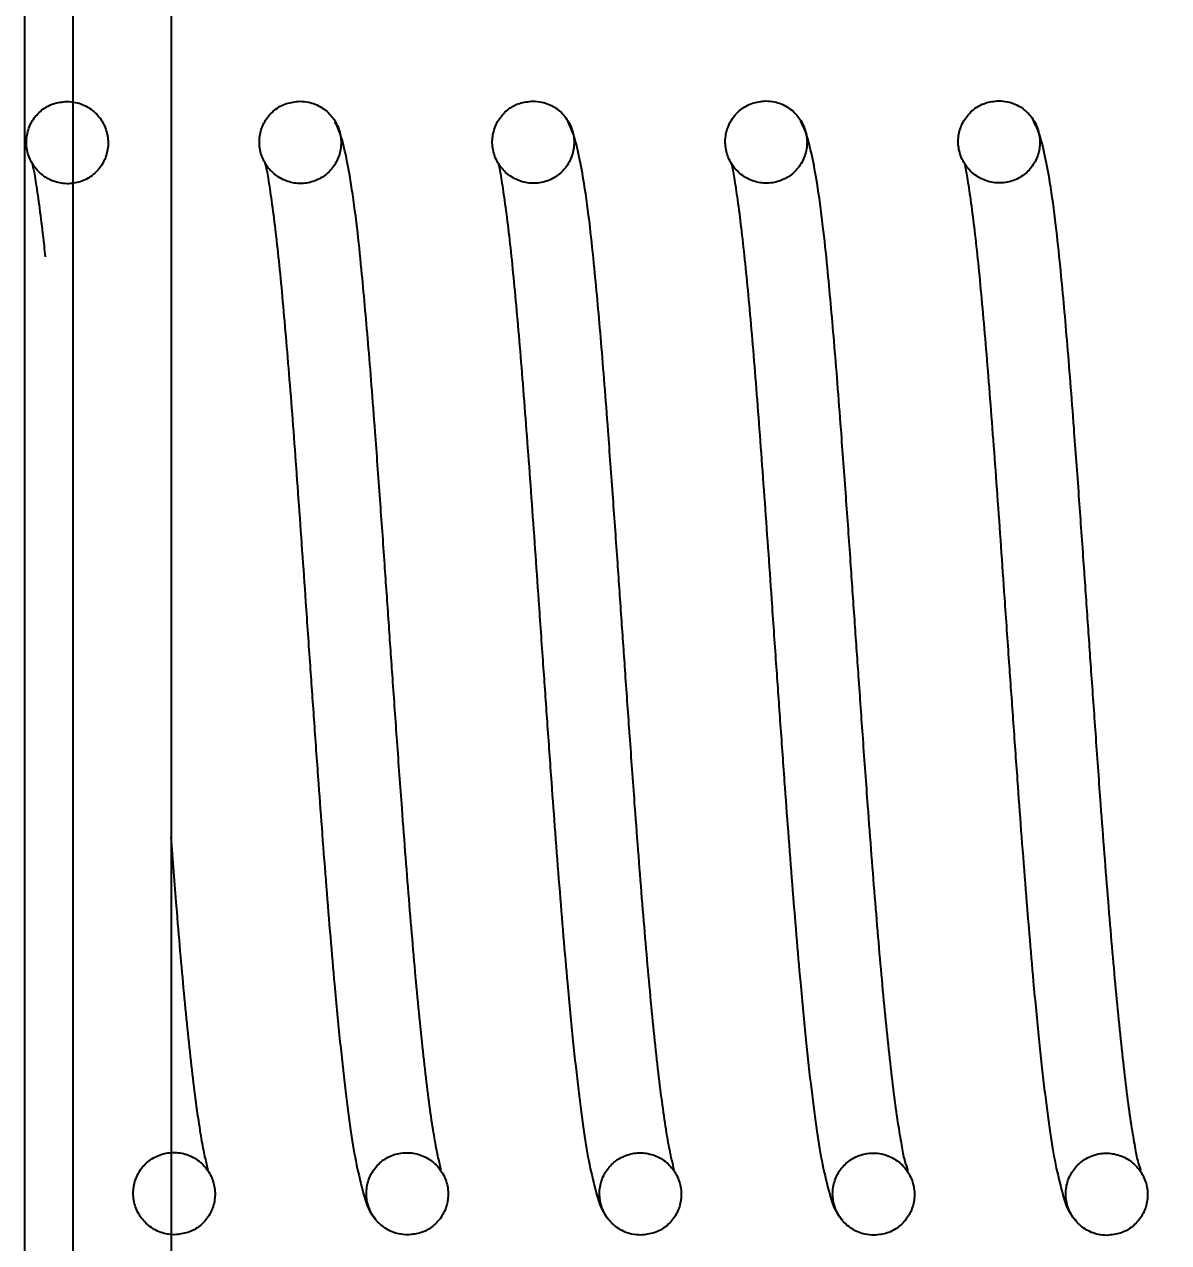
# Model space of a CAD drawing. Header units: millimetres. Extents: x 122 to 2816, y -707 to 556.
# Drawn here: x 818.811 to 819.449, y 294.136 to 294.815 of the extents above; entities that cross this region are included whole.
import ezdxf

# ---------------------------------------------------------------- set-up
doc = ezdxf.new("R2010")
doc.units = ezdxf.units.MM
doc.header["$PDSIZE"] = -1
doc.layers.add('FORMAT', color=7, linetype='Continuous')
doc.styles.add('SLDTEXTSTYLE7', font='TXT', dxfattribs={"width": 0.75})
doc.dimstyles.new('SLDDIMSTYLE5', dxfattribs={"dimtxt": 1.852083, "dimasz": 1.852083, "dimexe": 0, "dimexo": 0.625, "dimgap": 0.463021, "dimtad": 1, "dimlfac": 110, "dimzin": 12, "dimtxsty": 'SLDTEXTSTYLE7', "dimsah": 1, "dimcen": 2.5, "dimadec": 1, "dimazin": 3, "dimtfac": 1, "dimtdec": 1, "dimtmove": 0, "dimatfit": 3, "dimfrac": 2, "dimtzin": 12})
pattern_1 = [(45, (577.821, 87.9), (-6.7352, 6.7352), []), (45, (582.311, 87.9), (-6.7352, 6.7352), [])]

# ---------------------------------------------------------------- blocks, each defined once
blk = doc.blocks.new('*D1071')
at = {"layer": 'Defpoints', "color": 0}
for p in [(861.3505, 305.04293), (826.3505, 299.58838), (835.56784, 294.58989), (812.71414, 291.40656), (823.62323, 291.40656)]:
    blk.add_point(p, dxfattribs=at)
at = {"layer": 'FORMAT', "color": 0, "lineweight": -2}
blk.add_line((823.68573, 291.40656), (835.64989, 291.40656), dxfattribs=at)
blk.add_arc((773.8505, 291.40656), 61.79938, 1.7171779, 7.1407809, dxfattribs=at)
at = {"layer": 'FORMAT', "color": 0}
for points in [[(834.86487, 299.04575), (835.47623, 299.13166), (834.91281, 300.92277)], [(835.93078, 293.26307), (835.31349, 293.25381), (835.64989, 291.40656)]]:
    blk.add_solid(points, dxfattribs=at)
at = {"layer": 'FORMAT', "color": 0, "insert": (837.52625, 299.11997), "char_height": 1.852083, "attachment_point": 1, "rotation": 275.25226, "style": 'SLDTEXTSTYLE7'}
blk.add_mtext('\\A1;8.9°', dxfattribs=at)

msp = doc.modelspace()

# ---------------------------------------------------------------- hatches: boundary and pattern name
at = {"linetype": 'Continuous', "lineweight": 18}
h = msp.add_hatch(dxfattribs=at)
h.set_pattern_fill('ANSI32', style=0)
h.set_pattern_definition(pattern_1)
h.paths.add_polyline_path([(818.838232, 295.170201), (818.838232, 293.806565), (818.892777, 293.806565), (818.892777, 295.170201)], flags=0)
h = msp.add_hatch(dxfattribs=at)
h.set_pattern_fill('ANSI32', style=0)
h.set_pattern_definition(pattern_1)
edge = h.paths.add_edge_path(flags=0)
edge.add_spline(control_points=[(818.834675, 294.772122), (818.83215, 294.77212), (818.829591, 294.771684), (818.827209, 294.770848), (818.824827, 294.770011), (818.822556, 294.768751), (818.820586, 294.767171), (818.818619, 294.765595), (818.816898, 294.763658), (818.815561, 294.76152), (818.814221, 294.759377), (818.813231, 294.756974), (818.812669, 294.754509), (818.812103, 294.752025), (818.811955, 294.74941), (818.812234, 294.746878), (818.812515, 294.744319), (818.81324, 294.741775), (818.814346, 294.739451), (818.815461, 294.737108), (818.816995, 294.734925), (818.818821, 294.733083), (818.820652, 294.731236), (818.822827, 294.729681), (818.825168, 294.728549), (818.827495, 294.727424), (818.83005, 294.726688), (818.83262, 294.726407), (818.83516, 294.726129), (818.837784, 294.72629), (818.84027, 294.726878), (818.842729, 294.72746), (818.84512, 294.728477), (818.847245, 294.729843), (818.849359, 294.731203), (818.851267, 294.732946), (818.852814, 294.734926), (818.854366, 294.736914), (818.855598, 294.739194), (818.856413, 294.741581), (818.857236, 294.74399), (818.857657, 294.746573), (818.857645, 294.749119), (818.857634, 294.751692), (818.85718, 294.754299), (818.856323, 294.756726), (818.85546, 294.759171), (818.854164, 294.761501), (818.852541, 294.763523), (818.850916, 294.765547), (818.848918, 294.767319), (818.846712, 294.768687), (818.844517, 294.770049), (818.842055, 294.771049), (818.839532, 294.7716), (818.837941, 294.771947), (818.836303, 294.772123), (818.834675, 294.772122)], knot_values=[0, 0, 0, 0, 0.0008332, 0.0008332, 0.0008332, 0.0016665, 0.0016665, 0.0016665, 0.0024982, 0.0024982, 0.0024982, 0.0033324, 0.0033324, 0.0033324, 0.0041731, 0.0041731, 0.0041731, 0.0050225, 0.0050225, 0.0050225, 0.0058789, 0.0058789, 0.0058789, 0.0067371, 0.0067371, 0.0067371, 0.0075905, 0.0075905, 0.0075905, 0.0084339, 0.0084339, 0.0084339, 0.0092677, 0.0092677, 0.0092677, 0.010097, 0.010097, 0.010097, 0.010929, 0.010929, 0.010929, 0.0117691, 0.0117691, 0.0117691, 0.0126185, 0.0126185, 0.0126185, 0.0134743, 0.0134743, 0.0134743, 0.0143312, 0.0143312, 0.0143312, 0.015184, 0.015184, 0.015184, 0.0157167, 0.0157167, 0.0157167, 0.0157167], weights=[1, 1, 1, 1, 1, 1, 1, 1, 1, 1, 1, 1, 1, 1, 1, 1, 1, 1, 1, 1, 1, 1, 1, 1, 1, 1, 1, 1, 1, 1, 1, 1, 1, 1, 1, 1, 1, 1, 1, 1, 1, 1, 1, 1, 1, 1, 1, 1, 1, 1, 1, 1, 1, 1, 1, 1, 1, 1], degree=3, periodic=0)
h = msp.add_hatch(dxfattribs=at)
h.set_pattern_fill('ANSI32', style=0)
h.set_pattern_definition(pattern_1)
edge = h.paths.add_edge_path(flags=0)
edge.add_spline(control_points=[(818.964499, 294.772212), (818.961973, 294.77221), (818.959413, 294.771774), (818.95703, 294.770937), (818.954647, 294.7701), (818.952376, 294.768839), (818.950405, 294.76726), (818.948438, 294.765683), (818.946716, 294.763745), (818.945379, 294.761607), (818.944039, 294.759463), (818.943049, 294.75706), (818.942488, 294.754595), (818.941922, 294.752112), (818.941774, 294.749497), (818.942054, 294.746965), (818.942336, 294.744409), (818.943061, 294.741866), (818.944168, 294.739544), (818.945283, 294.737203), (818.946816, 294.735022), (818.948642, 294.733182), (818.950472, 294.731337), (818.952646, 294.729783), (818.954985, 294.728653), (818.957312, 294.727528), (818.959867, 294.726792), (818.962435, 294.726512), (818.964976, 294.726234), (818.9676, 294.726395), (818.970087, 294.726983), (818.972546, 294.727565), (818.974939, 294.728582), (818.977065, 294.729949), (818.97918, 294.731309), (818.981088, 294.733053), (818.982636, 294.735034), (818.984188, 294.737022), (818.98542, 294.739303), (818.986235, 294.74169), (818.987057, 294.744099), (818.987477, 294.746681), (818.987465, 294.749226), (818.987453, 294.751798), (818.986998, 294.754403), (818.986141, 294.756829), (818.985278, 294.759272), (818.983982, 294.761599), (818.982359, 294.763619), (818.980735, 294.765642), (818.978738, 294.767412), (818.976533, 294.768779), (818.974339, 294.77014), (818.971877, 294.771139), (818.969354, 294.77169), (818.967764, 294.772037), (818.966127, 294.772213), (818.964499, 294.772212)], knot_values=[0, 0, 0, 0, 0.0008334, 0.0008334, 0.0008334, 0.001667, 0.001667, 0.001667, 0.002499, 0.002499, 0.002499, 0.0033332, 0.0033332, 0.0033332, 0.0041737, 0.0041737, 0.0041737, 0.0050226, 0.0050226, 0.0050226, 0.0058784, 0.0058784, 0.0058784, 0.0067361, 0.0067361, 0.0067361, 0.0075891, 0.0075891, 0.0075891, 0.0084327, 0.0084327, 0.0084327, 0.0092668, 0.0092668, 0.0092668, 0.0100965, 0.0100965, 0.0100965, 0.0109286, 0.0109286, 0.0109286, 0.0117684, 0.0117684, 0.0117684, 0.0126173, 0.0126173, 0.0126173, 0.0134725, 0.0134725, 0.0134725, 0.0143289, 0.0143289, 0.0143289, 0.0151814, 0.0151814, 0.0151814, 0.0157141, 0.0157141, 0.0157141, 0.0157141], weights=[1, 1, 1, 1, 1, 1, 1, 1, 1, 1, 1, 1, 1, 1, 1, 1, 1, 1, 1, 1, 1, 1, 1, 1, 1, 1, 1, 1, 1, 1, 1, 1, 1, 1, 1, 1, 1, 1, 1, 1, 1, 1, 1, 1, 1, 1, 1, 1, 1, 1, 1, 1, 1, 1, 1, 1, 1, 1], degree=3, periodic=0)
h = msp.add_hatch(dxfattribs=at)
h.set_pattern_fill('ANSI32', style=0)
h.set_pattern_definition(pattern_1)
edge = h.paths.add_edge_path(flags=0)
edge.add_spline(control_points=[(819.094322, 294.7723), (819.091796, 294.772298), (819.089235, 294.771862), (819.086851, 294.771025), (819.084467, 294.770188), (819.082195, 294.768927), (819.080224, 294.767346), (819.078256, 294.765769), (819.076534, 294.763831), (819.075197, 294.761692), (819.073857, 294.759548), (819.072867, 294.757145), (819.072306, 294.754679), (819.071741, 294.752196), (819.071594, 294.749583), (819.071874, 294.747051), (819.072157, 294.744496), (819.072883, 294.741955), (819.073989, 294.739635), (819.075104, 294.737296), (819.076637, 294.735117), (819.078462, 294.733278), (819.080292, 294.731436), (819.082465, 294.729883), (819.084803, 294.728754), (819.087129, 294.72763), (819.089683, 294.726895), (819.092251, 294.726615), (819.094792, 294.726337), (819.097417, 294.726498), (819.099904, 294.727086), (819.102364, 294.727668), (819.104758, 294.728685), (819.106884, 294.730053), (819.109, 294.731413), (819.11091, 294.733157), (819.112458, 294.73514), (819.114011, 294.737128), (819.115242, 294.739409), (819.116057, 294.741797), (819.116878, 294.744205), (819.117298, 294.746787), (819.117285, 294.749331), (819.117272, 294.751902), (819.116817, 294.754506), (819.115959, 294.756929), (819.115096, 294.75937), (819.1138, 294.761696), (819.112178, 294.763714), (819.110554, 294.765735), (819.108558, 294.767504), (819.106354, 294.768869), (819.10416, 294.770229), (819.101699, 294.771228), (819.099177, 294.771778), (819.097587, 294.772125), (819.09595, 294.772301), (819.094322, 294.7723)], knot_values=[0, 0, 0, 0, 0.0008337, 0.0008337, 0.0008337, 0.0016675, 0.0016675, 0.0016675, 0.0024997, 0.0024997, 0.0024997, 0.003334, 0.003334, 0.003334, 0.0041743, 0.0041743, 0.0041743, 0.0050227, 0.0050227, 0.0050227, 0.0058779, 0.0058779, 0.0058779, 0.006735, 0.006735, 0.006735, 0.0075878, 0.0075878, 0.0075878, 0.0084315, 0.0084315, 0.0084315, 0.0092659, 0.0092659, 0.0092659, 0.0100959, 0.0100959, 0.0100959, 0.0109281, 0.0109281, 0.0109281, 0.0117678, 0.0117678, 0.0117678, 0.0126162, 0.0126162, 0.0126162, 0.0134708, 0.0134708, 0.0134708, 0.0143267, 0.0143267, 0.0143267, 0.0151789, 0.0151789, 0.0151789, 0.0157114, 0.0157114, 0.0157114, 0.0157114], weights=[1, 1, 1, 1, 1, 1, 1, 1, 1, 1, 1, 1, 1, 1, 1, 1, 1, 1, 1, 1, 1, 1, 1, 1, 1, 1, 1, 1, 1, 1, 1, 1, 1, 1, 1, 1, 1, 1, 1, 1, 1, 1, 1, 1, 1, 1, 1, 1, 1, 1, 1, 1, 1, 1, 1, 1, 1, 1], degree=3, periodic=0)
h = msp.add_hatch(dxfattribs=at)
h.set_pattern_fill('ANSI32', style=0)
h.set_pattern_definition(pattern_1)
edge = h.paths.add_edge_path(flags=0)
edge.add_spline(control_points=[(819.224146, 294.772386), (819.221619, 294.772385), (819.219057, 294.771948), (819.216673, 294.771111), (819.214288, 294.770273), (819.212015, 294.769012), (819.210043, 294.767431), (819.208075, 294.765853), (819.206352, 294.763914), (819.205015, 294.761775), (819.203675, 294.759631), (819.202686, 294.757227), (819.202125, 294.754762), (819.20156, 294.752279), (819.201414, 294.749666), (819.201695, 294.747136), (819.201978, 294.744582), (819.202704, 294.742042), (819.203811, 294.739723), (819.204926, 294.737387), (819.206459, 294.73521), (819.208283, 294.733373), (819.210112, 294.731532), (819.212284, 294.729981), (819.214621, 294.728853), (819.216947, 294.72773), (819.2195, 294.726996), (819.222067, 294.726715), (819.224608, 294.726438), (819.227233, 294.726598), (819.229721, 294.727187), (819.232182, 294.727769), (819.234577, 294.728787), (819.236704, 294.730154), (819.238821, 294.731515), (819.240731, 294.73326), (819.24228, 294.735243), (819.243832, 294.737232), (819.245064, 294.739514), (819.245878, 294.741901), (819.246699, 294.744309), (819.247118, 294.74689), (819.247104, 294.749435), (819.247091, 294.752004), (819.246635, 294.754606), (819.245778, 294.757028), (819.244914, 294.759467), (819.243618, 294.761791), (819.241997, 294.763807), (819.240373, 294.765826), (819.238377, 294.767593), (819.236175, 294.768958), (819.233981, 294.770317), (819.231521, 294.771315), (819.228999, 294.771865), (819.227409, 294.772211), (819.225773, 294.772387), (819.224146, 294.772386)], knot_values=[0, 0, 0, 0, 0.000834, 0.000834, 0.000834, 0.001668, 0.001668, 0.001668, 0.0025005, 0.0025005, 0.0025005, 0.0033348, 0.0033348, 0.0033348, 0.0041749, 0.0041749, 0.0041749, 0.0050228, 0.0050228, 0.0050228, 0.0058774, 0.0058774, 0.0058774, 0.006734, 0.006734, 0.006734, 0.0075865, 0.0075865, 0.0075865, 0.0084303, 0.0084303, 0.0084303, 0.0092651, 0.0092651, 0.0092651, 0.0100954, 0.0100954, 0.0100954, 0.0109277, 0.0109277, 0.0109277, 0.0117672, 0.0117672, 0.0117672, 0.0126151, 0.0126151, 0.0126151, 0.0134691, 0.0134691, 0.0134691, 0.0143245, 0.0143245, 0.0143245, 0.0151764, 0.0151764, 0.0151764, 0.0157088, 0.0157088, 0.0157088, 0.0157088], weights=[1, 1, 1, 1, 1, 1, 1, 1, 1, 1, 1, 1, 1, 1, 1, 1, 1, 1, 1, 1, 1, 1, 1, 1, 1, 1, 1, 1, 1, 1, 1, 1, 1, 1, 1, 1, 1, 1, 1, 1, 1, 1, 1, 1, 1, 1, 1, 1, 1, 1, 1, 1, 1, 1, 1, 1, 1, 1], degree=3, periodic=0)
h = msp.add_hatch(dxfattribs=at)
h.set_pattern_fill('ANSI32', style=0)
h.set_pattern_definition(pattern_1)
edge = h.paths.add_edge_path(flags=0)
edge.add_spline(control_points=[(819.35397, 294.772471), (819.351442, 294.772469), (819.348879, 294.772033), (819.346494, 294.771195), (819.344109, 294.770357), (819.341835, 294.769096), (819.339862, 294.767514), (819.337893, 294.765936), (819.33617, 294.763997), (819.334833, 294.761857), (819.333493, 294.759712), (819.332504, 294.757308), (819.331944, 294.754842), (819.331379, 294.75236), (819.331234, 294.749748), (819.331515, 294.747218), (819.331799, 294.744666), (819.332526, 294.742128), (819.333632, 294.73981), (819.334748, 294.737476), (819.33628, 294.735301), (819.338104, 294.733466), (819.339932, 294.731626), (819.342103, 294.730077), (819.344439, 294.72895), (819.346764, 294.727828), (819.349317, 294.727094), (819.351883, 294.726814), (819.354424, 294.726537), (819.35705, 294.726697), (819.359537, 294.727286), (819.362, 294.727868), (819.364395, 294.728886), (819.366524, 294.730254), (819.368641, 294.731615), (819.370552, 294.733361), (819.372102, 294.735345), (819.373654, 294.737334), (819.374886, 294.739616), (819.3757, 294.742004), (819.37652, 294.744412), (819.376938, 294.746992), (819.376924, 294.749536), (819.37691, 294.752104), (819.376454, 294.754704), (819.375596, 294.757125), (819.374732, 294.759562), (819.373436, 294.761884), (819.371815, 294.763898), (819.370192, 294.765916), (819.368197, 294.767681), (819.365995, 294.769045), (819.363802, 294.770403), (819.361342, 294.7714), (819.358822, 294.771949), (819.357232, 294.772296), (819.355596, 294.772472), (819.35397, 294.772471)], knot_values=[0, 0, 0, 0, 0.0008342, 0.0008342, 0.0008342, 0.0016686, 0.0016686, 0.0016686, 0.0025012, 0.0025012, 0.0025012, 0.0033356, 0.0033356, 0.0033356, 0.0041755, 0.0041755, 0.0041755, 0.005023, 0.005023, 0.005023, 0.0058769, 0.0058769, 0.0058769, 0.006733, 0.006733, 0.006733, 0.0075853, 0.0075853, 0.0075853, 0.0084291, 0.0084291, 0.0084291, 0.0092642, 0.0092642, 0.0092642, 0.0100948, 0.0100948, 0.0100948, 0.0109273, 0.0109273, 0.0109273, 0.0117666, 0.0117666, 0.0117666, 0.012614, 0.012614, 0.012614, 0.0134675, 0.0134675, 0.0134675, 0.0143224, 0.0143224, 0.0143224, 0.015174, 0.015174, 0.015174, 0.0157063, 0.0157063, 0.0157063, 0.0157063], weights=[1, 1, 1, 1, 1, 1, 1, 1, 1, 1, 1, 1, 1, 1, 1, 1, 1, 1, 1, 1, 1, 1, 1, 1, 1, 1, 1, 1, 1, 1, 1, 1, 1, 1, 1, 1, 1, 1, 1, 1, 1, 1, 1, 1, 1, 1, 1, 1, 1, 1, 1, 1, 1, 1, 1, 1, 1, 1], degree=3, periodic=0)
h = msp.add_hatch(dxfattribs=at)
h.set_pattern_fill('ANSI32', style=0)
h.set_pattern_definition(pattern_1)
edge = h.paths.add_edge_path(flags=0)
edge.add_spline(control_points=[(818.894616, 294.140417), (818.897142, 294.140416), (818.899704, 294.140848), (818.902088, 294.141681), (818.904473, 294.142515), (818.906747, 294.143773), (818.90872, 294.145351), (818.910688, 294.146924), (818.912411, 294.148859), (818.913748, 294.150994), (818.915088, 294.153133), (818.916077, 294.155531), (818.91664, 294.157992), (818.917207, 294.16047), (818.917356, 294.163079), (818.91708, 294.165607), (818.9168, 294.168162), (818.916079, 294.170702), (818.914978, 294.173024), (818.913866, 294.175368), (818.912336, 294.177553), (818.910513, 294.179399), (818.908683, 294.181252), (818.906508, 294.182815), (818.904166, 294.183954), (818.901834, 294.185087), (818.899273, 294.185832), (818.896697, 294.18612), (818.89415, 294.186405), (818.891517, 294.18625), (818.889022, 294.185664), (818.886558, 294.185086), (818.884161, 294.184072), (818.882031, 294.182705), (818.879916, 294.181349), (818.878006, 294.179608), (818.876458, 294.177629), (818.874908, 294.175646), (818.873677, 294.173371), (818.872862, 294.170989), (818.87204, 294.168586), (818.871619, 294.16601), (818.871629, 294.16347), (818.871638, 294.1609), (818.872089, 294.158297), (818.872941, 294.155873), (818.873801, 294.153427), (818.875094, 294.151096), (818.876713, 294.149071), (818.878336, 294.147041), (818.880333, 294.145263), (818.882539, 294.143888), (818.884737, 294.142518), (818.887203, 294.14151), (818.889732, 294.140952), (818.891331, 294.140599), (818.892978, 294.140419), (818.894616, 294.140417)], knot_values=[0, 0, 0, 0, 0.0008336, 0.0008336, 0.0008336, 0.0016675, 0.0016675, 0.0016675, 0.0024988, 0.0024988, 0.0024988, 0.0033316, 0.0033316, 0.0033316, 0.0041705, 0.0041705, 0.0041705, 0.0050185, 0.0050185, 0.0050185, 0.0058748, 0.0058748, 0.0058748, 0.0067345, 0.0067345, 0.0067345, 0.0075904, 0.0075904, 0.0075904, 0.0084365, 0.0084365, 0.0084365, 0.0092717, 0.0092717, 0.0092717, 0.0101008, 0.0101008, 0.0101008, 0.0109312, 0.0109312, 0.0109312, 0.0117693, 0.0117693, 0.0117693, 0.0126173, 0.0126173, 0.0126173, 0.013473, 0.013473, 0.013473, 0.0143312, 0.0143312, 0.0143312, 0.0151861, 0.0151861, 0.0151861, 0.015722, 0.015722, 0.015722, 0.015722], weights=[1, 1, 1, 1, 1, 1, 1, 1, 1, 1, 1, 1, 1, 1, 1, 1, 1, 1, 1, 1, 1, 1, 1, 1, 1, 1, 1, 1, 1, 1, 1, 1, 1, 1, 1, 1, 1, 1, 1, 1, 1, 1, 1, 1, 1, 1, 1, 1, 1, 1, 1, 1, 1, 1, 1, 1, 1, 1], degree=3, periodic=0)
h = msp.add_hatch(dxfattribs=at)
h.set_pattern_fill('ANSI32', style=0)
h.set_pattern_definition(pattern_1)
edge = h.paths.add_edge_path(flags=0)
edge.add_spline(control_points=[(819.024537, 294.140328), (819.027064, 294.140327), (819.029626, 294.140759), (819.032012, 294.141593), (819.034398, 294.142427), (819.036672, 294.143685), (819.038646, 294.145264), (819.040614, 294.146838), (819.042337, 294.148773), (819.043675, 294.150909), (819.045015, 294.153048), (819.046004, 294.155447), (819.046566, 294.157908), (819.047132, 294.160386), (819.047281, 294.162994), (819.047004, 294.165521), (819.046724, 294.168074), (819.046002, 294.170614), (819.044901, 294.172934), (819.043788, 294.175275), (819.042259, 294.177458), (819.040436, 294.179302), (819.038607, 294.181153), (819.036433, 294.182714), (819.034092, 294.183852), (819.031761, 294.184985), (819.029201, 294.185729), (819.026625, 294.186016), (819.024078, 294.186301), (819.021445, 294.186146), (819.01895, 294.18556), (819.016485, 294.184982), (819.014086, 294.183967), (819.011955, 294.1826), (819.00984, 294.181243), (819.00793, 294.179502), (819.006381, 294.177521), (819.00483, 294.175538), (819.003599, 294.173262), (819.002785, 294.17088), (819.001964, 294.168477), (819.001543, 294.165901), (819.001554, 294.163362), (819.001564, 294.160794), (819.002015, 294.158193), (819.002868, 294.15577), (819.003728, 294.153326), (819.005021, 294.150997), (819.006639, 294.148974), (819.008262, 294.146946), (819.010259, 294.14517), (819.012464, 294.143796), (819.014661, 294.142427), (819.017126, 294.14142), (819.019654, 294.140862), (819.021253, 294.14051), (819.0229, 294.140329), (819.024537, 294.140328)], knot_values=[0, 0, 0, 0, 0.0008339, 0.0008339, 0.0008339, 0.001668, 0.001668, 0.001668, 0.0024996, 0.0024996, 0.0024996, 0.0033325, 0.0033325, 0.0033325, 0.0041713, 0.0041713, 0.0041713, 0.0050188, 0.0050188, 0.0050188, 0.0058744, 0.0058744, 0.0058744, 0.0067335, 0.0067335, 0.0067335, 0.0075891, 0.0075891, 0.0075891, 0.0084353, 0.0084353, 0.0084353, 0.0092708, 0.0092708, 0.0092708, 0.0101003, 0.0101003, 0.0101003, 0.0109309, 0.0109309, 0.0109309, 0.0117688, 0.0117688, 0.0117688, 0.0126163, 0.0126163, 0.0126163, 0.0134714, 0.0134714, 0.0134714, 0.014329, 0.014329, 0.014329, 0.0151836, 0.0151836, 0.0151836, 0.0157194, 0.0157194, 0.0157194, 0.0157194], weights=[1, 1, 1, 1, 1, 1, 1, 1, 1, 1, 1, 1, 1, 1, 1, 1, 1, 1, 1, 1, 1, 1, 1, 1, 1, 1, 1, 1, 1, 1, 1, 1, 1, 1, 1, 1, 1, 1, 1, 1, 1, 1, 1, 1, 1, 1, 1, 1, 1, 1, 1, 1, 1, 1, 1, 1, 1, 1], degree=3, periodic=0)
h = msp.add_hatch(dxfattribs=at)
h.set_pattern_fill('ANSI32', style=0)
h.set_pattern_definition(pattern_1)
edge = h.paths.add_edge_path(flags=0)
edge.add_spline(control_points=[(819.154458, 294.140241), (819.156986, 294.140239), (819.159549, 294.140672), (819.161935, 294.141506), (819.164322, 294.14234), (819.166597, 294.143599), (819.168572, 294.145178), (819.17054, 294.146753), (819.172264, 294.148689), (819.173602, 294.150826), (819.174941, 294.152965), (819.175931, 294.155364), (819.176492, 294.157825), (819.177058, 294.160303), (819.177206, 294.162911), (819.176928, 294.165437), (819.176647, 294.167989), (819.175925, 294.170527), (819.174823, 294.172845), (819.173711, 294.175185), (819.172181, 294.177365), (819.17036, 294.179207), (819.168531, 294.181056), (819.166358, 294.182616), (819.164018, 294.183752), (819.161688, 294.184884), (819.159128, 294.185627), (819.156554, 294.185914), (819.154006, 294.186199), (819.151373, 294.186043), (819.148877, 294.185458), (819.146412, 294.184879), (819.144012, 294.183864), (819.14188, 294.182497), (819.139764, 294.181139), (819.137853, 294.179397), (819.136304, 294.177416), (819.134753, 294.175432), (819.133522, 294.173156), (819.132708, 294.170773), (819.131887, 294.16837), (819.131467, 294.165795), (819.131478, 294.163256), (819.13149, 294.160689), (819.131942, 294.15809), (819.132795, 294.155669), (819.133655, 294.153227), (819.134948, 294.1509), (819.136566, 294.148879), (819.138189, 294.146853), (819.140184, 294.145078), (819.142388, 294.143706), (819.144585, 294.142338), (819.14705, 294.141331), (819.149577, 294.140775), (819.151175, 294.140422), (819.152821, 294.140242), (819.154458, 294.140241)], knot_values=[0, 0, 0, 0, 0.0008342, 0.0008342, 0.0008342, 0.0016686, 0.0016686, 0.0016686, 0.0025004, 0.0025004, 0.0025004, 0.0033334, 0.0033334, 0.0033334, 0.004172, 0.004172, 0.004172, 0.005019, 0.005019, 0.005019, 0.005874, 0.005874, 0.005874, 0.0067326, 0.0067326, 0.0067326, 0.0075879, 0.0075879, 0.0075879, 0.0084341, 0.0084341, 0.0084341, 0.00927, 0.00927, 0.00927, 0.0100998, 0.0100998, 0.0100998, 0.0109305, 0.0109305, 0.0109305, 0.0117683, 0.0117683, 0.0117683, 0.0126153, 0.0126153, 0.0126153, 0.0134698, 0.0134698, 0.0134698, 0.0143268, 0.0143268, 0.0143268, 0.0151811, 0.0151811, 0.0151811, 0.0157167, 0.0157167, 0.0157167, 0.0157167], weights=[1, 1, 1, 1, 1, 1, 1, 1, 1, 1, 1, 1, 1, 1, 1, 1, 1, 1, 1, 1, 1, 1, 1, 1, 1, 1, 1, 1, 1, 1, 1, 1, 1, 1, 1, 1, 1, 1, 1, 1, 1, 1, 1, 1, 1, 1, 1, 1, 1, 1, 1, 1, 1, 1, 1, 1, 1, 1], degree=3, periodic=0)
h = msp.add_hatch(dxfattribs=at)
h.set_pattern_fill('ANSI32', style=0)
h.set_pattern_definition(pattern_1)
edge = h.paths.add_edge_path(flags=0)
edge.add_spline(control_points=[(819.284379, 294.140156), (819.286908, 294.140154), (819.289472, 294.140587), (819.291859, 294.141421), (819.294246, 294.142256), (819.296522, 294.143515), (819.298497, 294.145095), (819.300467, 294.14667), (819.302191, 294.148606), (819.303529, 294.150744), (819.304868, 294.152884), (819.305857, 294.155283), (819.306418, 294.157745), (819.306983, 294.160222), (819.30713, 294.16283), (819.306852, 294.165355), (819.306571, 294.167906), (819.305848, 294.170442), (819.304746, 294.172758), (819.303634, 294.175096), (819.302104, 294.177274), (819.300283, 294.179114), (819.298455, 294.180962), (819.296282, 294.182519), (819.293944, 294.183654), (819.291615, 294.184785), (819.289056, 294.185528), (819.286482, 294.185815), (819.283934, 294.186098), (819.281301, 294.185943), (819.278805, 294.185358), (819.276339, 294.184779), (819.273938, 294.183763), (819.271805, 294.182396), (819.269688, 294.181037), (819.267776, 294.179295), (819.266226, 294.177313), (819.264675, 294.175329), (819.263444, 294.173051), (819.262631, 294.170668), (819.261811, 294.168266), (819.261391, 294.165691), (819.261403, 294.163152), (819.261415, 294.160587), (819.261868, 294.157989), (819.262721, 294.155569), (819.263582, 294.15313), (819.264875, 294.150805), (819.266492, 294.148786), (819.268115, 294.146761), (819.27011, 294.144988), (819.272313, 294.143617), (819.274509, 294.14225), (819.276973, 294.141245), (819.279499, 294.140689), (819.281097, 294.140337), (819.282743, 294.140157), (819.284379, 294.140156)], knot_values=[0, 0, 0, 0, 0.0008345, 0.0008345, 0.0008345, 0.0016691, 0.0016691, 0.0016691, 0.0025012, 0.0025012, 0.0025012, 0.0033343, 0.0033343, 0.0033343, 0.0041727, 0.0041727, 0.0041727, 0.0050193, 0.0050193, 0.0050193, 0.0058737, 0.0058737, 0.0058737, 0.0067317, 0.0067317, 0.0067317, 0.0075866, 0.0075866, 0.0075866, 0.0084329, 0.0084329, 0.0084329, 0.0092691, 0.0092691, 0.0092691, 0.0100993, 0.0100993, 0.0100993, 0.0109302, 0.0109302, 0.0109302, 0.0117678, 0.0117678, 0.0117678, 0.0126143, 0.0126143, 0.0126143, 0.0134682, 0.0134682, 0.0134682, 0.0143248, 0.0143248, 0.0143248, 0.0151787, 0.0151787, 0.0151787, 0.0157142, 0.0157142, 0.0157142, 0.0157142], weights=[1, 1, 1, 1, 1, 1, 1, 1, 1, 1, 1, 1, 1, 1, 1, 1, 1, 1, 1, 1, 1, 1, 1, 1, 1, 1, 1, 1, 1, 1, 1, 1, 1, 1, 1, 1, 1, 1, 1, 1, 1, 1, 1, 1, 1, 1, 1, 1, 1, 1, 1, 1, 1, 1, 1, 1, 1, 1], degree=3, periodic=0)
h = msp.add_hatch(dxfattribs=at)
h.set_pattern_fill('ANSI32', style=0)
h.set_pattern_definition(pattern_1)
edge = h.paths.add_edge_path(flags=0)
edge.add_spline(control_points=[(819.4143, 294.140072), (819.416829, 294.14007), (819.419394, 294.140503), (819.421782, 294.141338), (819.42417, 294.142173), (819.426447, 294.143432), (819.428423, 294.145013), (819.430393, 294.146588), (819.432117, 294.148526), (819.433455, 294.150664), (819.434795, 294.152804), (819.435784, 294.155204), (819.436344, 294.157666), (819.436909, 294.160143), (819.437055, 294.16275), (819.436776, 294.165275), (819.436494, 294.167824), (819.435771, 294.170359), (819.434668, 294.172674), (819.433556, 294.175009), (819.432027, 294.177185), (819.430207, 294.179023), (819.428379, 294.180869), (819.426207, 294.182425), (819.423871, 294.183559), (819.421541, 294.184689), (819.418983, 294.18543), (819.41641, 294.185717), (819.413862, 294.186001), (819.411229, 294.185845), (819.408733, 294.185259), (819.406265, 294.18468), (819.403864, 294.183665), (819.40173, 294.182296), (819.399612, 294.180938), (819.397699, 294.179194), (819.396149, 294.177211), (819.394598, 294.175227), (819.393367, 294.172949), (819.392554, 294.170565), (819.391734, 294.168163), (819.391316, 294.165588), (819.391328, 294.16305), (819.391341, 294.160486), (819.391794, 294.15789), (819.392648, 294.155472), (819.393509, 294.153034), (819.394801, 294.150711), (819.396419, 294.148695), (819.398041, 294.146671), (819.400035, 294.1449), (819.402237, 294.14353), (819.404433, 294.142165), (819.406896, 294.14116), (819.409422, 294.140604), (819.411019, 294.140253), (819.412664, 294.140073), (819.4143, 294.140072)], knot_values=[0, 0, 0, 0, 0.0008347, 0.0008347, 0.0008347, 0.0016696, 0.0016696, 0.0016696, 0.002502, 0.002502, 0.002502, 0.0033351, 0.0033351, 0.0033351, 0.0041734, 0.0041734, 0.0041734, 0.0050196, 0.0050196, 0.0050196, 0.0058734, 0.0058734, 0.0058734, 0.0067308, 0.0067308, 0.0067308, 0.0075855, 0.0075855, 0.0075855, 0.0084318, 0.0084318, 0.0084318, 0.0092683, 0.0092683, 0.0092683, 0.0100988, 0.0100988, 0.0100988, 0.0109299, 0.0109299, 0.0109299, 0.0117673, 0.0117673, 0.0117673, 0.0126134, 0.0126134, 0.0126134, 0.0134667, 0.0134667, 0.0134667, 0.0143227, 0.0143227, 0.0143227, 0.0151764, 0.0151764, 0.0151764, 0.0157117, 0.0157117, 0.0157117, 0.0157117], weights=[1, 1, 1, 1, 1, 1, 1, 1, 1, 1, 1, 1, 1, 1, 1, 1, 1, 1, 1, 1, 1, 1, 1, 1, 1, 1, 1, 1, 1, 1, 1, 1, 1, 1, 1, 1, 1, 1, 1, 1, 1, 1, 1, 1, 1, 1, 1, 1, 1, 1, 1, 1, 1, 1, 1, 1, 1, 1], degree=3, periodic=0)

# ---------------------------------------------------------------- linework, layer by layer
at = {"color": 7, "linetype": 'Continuous', "lineweight": 25}
for p, q in [((818.810959, 298.942928), (818.810959, 291.76111)), ((818.838232, 293.806565), (818.838232, 295.170201)), ((818.892777, 295.170201), (818.892777, 293.806565))]:
    msp.add_line(p, q, dxfattribs=at)
for points, knots in [([(818.834675, 294.772122), (818.832139, 294.771872), (818.827065, 294.771371), (818.820319, 294.76748), (818.815193, 294.76175), (818.812245, 294.754583), (818.811806, 294.746805), (818.813959, 294.739243), (818.818509, 294.732766), (818.824959, 294.728153), (818.832541, 294.725967), (818.840343, 294.726444), (818.847468, 294.729473), (818.853157, 294.73467), (818.856827, 294.741465), (818.858078, 294.749149), (818.856731, 294.756888), (818.852885, 294.76381), (818.846961, 294.769034), (818.840523, 294.77175), (818.836306, 294.772018), (818.834675, 294.772122)], [0, 0, 0, 0, 0.0530023, 0.10601, 0.1589236, 0.2119952, 0.2654866, 0.3195165, 0.3739827, 0.4285593, 0.4828179, 0.5364565, 0.5894913, 0.6422533, 0.6951924, 0.7486409, 0.8026728, 0.8571027, 0.9115954, 0.9658206, 1, 1, 1, 1]), ([(818.964499, 294.772212), (818.961961, 294.771962), (818.956887, 294.771461), (818.950138, 294.767569), (818.945011, 294.761837), (818.942064, 294.754669), (818.941626, 294.746893), (818.94378, 294.739336), (818.94833, 294.732865), (818.954778, 294.728257), (818.962358, 294.726072), (818.970161, 294.726549), (818.977288, 294.729578), (818.982979, 294.734777), (818.986648, 294.741574), (818.987898, 294.749256), (818.986549, 294.756991), (818.982703, 294.763906), (818.976781, 294.769126), (818.970345, 294.77184), (818.966129, 294.772108), (818.964499, 294.772212)], [0, 0, 0, 0, 0.053028, 0.1060615, 0.1589987, 0.2120821, 0.2655684, 0.3195766, 0.3740127, 0.428564, 0.4828155, 0.5364695, 0.5895346, 0.6423266, 0.6952813, 0.7487248, 0.8027346, 0.8571356, 0.9116051, 0.965822, 1, 1, 1, 1]), ([(819.094322, 294.7723), (819.091784, 294.77205), (819.086708, 294.771549), (819.079957, 294.767656), (819.074829, 294.761923), (819.071882, 294.754754), (819.071446, 294.74698), (819.073602, 294.739428), (819.078151, 294.732962), (819.084596, 294.728358), (819.092175, 294.726175), (819.099978, 294.726652), (819.107108, 294.729682), (819.1128, 294.734882), (819.11647, 294.74168), (819.117718, 294.74936), (819.116367, 294.757091), (819.112521, 294.764001), (819.106601, 294.769217), (819.100167, 294.771928), (819.095952, 294.772196), (819.094322, 294.7723)], [0, 0, 0, 0, 0.0530533, 0.1061122, 0.1590727, 0.212168, 0.2656493, 0.3196363, 0.3740428, 0.4285693, 0.4828135, 0.5364825, 0.5895773, 0.6423988, 0.695369, 0.7488079, 0.8027961, 0.8571686, 0.9116152, 0.9658239, 1, 1, 1, 1]), ([(819.224146, 294.772386), (819.221607, 294.772136), (819.216529, 294.771635), (819.209776, 294.767741), (819.204647, 294.762006), (819.201701, 294.754837), (819.201267, 294.747065), (819.203424, 294.739517), (819.207972, 294.733057), (819.214415, 294.728457), (819.221992, 294.726276), (819.229796, 294.726753), (819.236927, 294.729783), (819.242622, 294.734985), (819.246291, 294.741783), (819.247537, 294.749463), (819.246185, 294.757189), (819.242339, 294.764094), (819.23642, 294.769305), (819.229989, 294.772015), (819.225775, 294.772283), (819.224146, 294.772386)], [0, 0, 0, 0, 0.0530783, 0.106162, 0.1591456, 0.2122528, 0.2657294, 0.3196957, 0.374073, 0.4285749, 0.4828118, 0.5364953, 0.5896193, 0.64247, 0.6954556, 0.7488902, 0.8028572, 0.8572017, 0.9116257, 0.9658261, 1, 1, 1, 1]), ([(819.35397, 294.772471), (819.35143, 294.77222), (819.34635, 294.771719), (819.339595, 294.767824), (819.334465, 294.762088), (819.33152, 294.754919), (819.331087, 294.747148), (819.333246, 294.739604), (819.337794, 294.73315), (819.344234, 294.728554), (819.351809, 294.726375), (819.359613, 294.726852), (819.366747, 294.729883), (819.372444, 294.735086), (819.376113, 294.741885), (819.377357, 294.749564), (819.376003, 294.757286), (819.372157, 294.764185), (819.36624, 294.769392), (819.359811, 294.772099), (819.355599, 294.772367), (819.35397, 294.772471)], [0, 0, 0, 0, 0.0531028, 0.1062111, 0.1592174, 0.2123366, 0.2658087, 0.3197548, 0.3741034, 0.428581, 0.4828105, 0.536508, 0.5896606, 0.64254, 0.6955411, 0.7489717, 0.802918, 0.857235, 0.9116366, 0.9658286, 1, 1, 1, 1]), ([(819.043302, 294.176448), (819.043062, 294.177342), (819.042571, 294.179175), (819.040678, 294.187522), (819.038724, 294.198699), (819.036482, 294.213946), (819.034245, 294.232231), (819.032015, 294.252827), (819.029108, 294.282341), (819.025597, 294.323459), (819.021857, 294.371527), (819.018779, 294.414373), (819.016315, 294.449166), (819.013993, 294.482234), (819.011678, 294.515788), (819.00914, 294.551605), (819.006689, 294.584908), (819.004504, 294.613741), (819.002596, 294.637245), (819.000717, 294.658837), (818.998698, 294.680458), (818.996231, 294.703851), (818.993411, 294.724777), (818.990335, 294.741815), (818.987344, 294.754082), (818.985106, 294.758603), (818.98406, 294.760717)], [0, 0, 0, 0, 0.0303035, 0.0620518, 0.0968483, 0.1344198, 0.1719126, 0.2086292, 0.2446057, 0.3142481, 0.3839953, 0.4299241, 0.472109, 0.5098763, 0.5492492, 0.5942334, 0.6432442, 0.678712, 0.7129743, 0.7459487, 0.7800555, 0.8229014, 0.8754569, 0.9157973, 0.960624, 1, 1, 1, 1]), ([(819.173161, 294.176476), (819.172913, 294.177405), (819.172407, 294.179296), (819.170501, 294.187756), (819.168542, 294.199011), (819.1663, 294.214326), (819.164063, 294.232676), (819.161831, 294.253329), (819.158924, 294.28291), (819.155414, 294.324091), (819.151675, 294.372204), (819.148598, 294.415073), (819.146133, 294.449873), (819.143812, 294.482939), (819.141497, 294.516482), (819.138959, 294.552277), (819.136509, 294.585549), (819.134324, 294.614346), (819.132416, 294.637813), (819.130538, 294.659362), (819.128519, 294.680937), (819.126047, 294.704293), (819.123212, 294.725186), (819.120109, 294.742192), (819.117081, 294.754431), (819.114811, 294.758922), (819.113748, 294.761024)], [0, 0, 0, 0, 0.0306731, 0.0624082, 0.0971915, 0.134743, 0.1722126, 0.2089145, 0.2448717, 0.314474, 0.3841831, 0.4300844, 0.4722495, 0.509994, 0.5493428, 0.5943066, 0.6432876, 0.6787358, 0.7129827, 0.7459387, 0.7800233, 0.8228546, 0.8753956, 0.9157267, 0.9605606, 1, 1, 1, 1]), ([(819.303007, 294.176524), (819.30301, 294.176521), (819.303893, 294.175757), (819.301705, 294.180238), (819.300484, 294.187749), (819.298311, 294.199399), (819.29613, 294.214689), (819.293876, 294.233128), (819.291648, 294.253832), (819.28874, 294.283481), (819.285231, 294.324725), (819.281492, 294.372883), (819.278416, 294.415775), (819.275951, 294.450582), (819.273631, 294.483646), (819.271317, 294.517179), (819.268778, 294.552951), (819.26633, 294.586191), (819.264145, 294.614951), (819.262236, 294.638381), (819.260358, 294.659888), (819.258341, 294.681416), (819.255862, 294.704737), (819.253012, 294.725598), (819.249881, 294.742574), (819.246813, 294.754784), (819.244508, 294.759246), (819.243429, 294.761335)], [0, 0, 0, 0, 0.0001169, 0.0310704, 0.0627917, 0.0975605, 0.1350908, 0.1725362, 0.2092222, 0.245159, 0.3147191, 0.3843878, 0.4302606, 0.4724045, 0.510125, 0.5494487, 0.5943907, 0.6433402, 0.6787679, 0.7129984, 0.745935, 0.7799962, 0.822812, 0.8753375, 0.915659, 0.9604998, 1, 1, 1, 1]), ([(819.43282, 294.176623), (819.432835, 294.17661), (819.433725, 294.175846), (819.431548, 294.180375), (819.430302, 294.187992), (819.42813, 294.199713), (819.425947, 294.215074), (819.423694, 294.233577), (819.421464, 294.254338), (819.418556, 294.284052), (819.415048, 294.32536), (819.411309, 294.373563), (819.408234, 294.416477), (819.405769, 294.451291), (819.40345, 294.484352), (819.401137, 294.517874), (819.398597, 294.553625), (819.39615, 294.586833), (819.393966, 294.615555), (819.392056, 294.638948), (819.390178, 294.660412), (819.388162, 294.681893), (819.385676, 294.70518), (819.38281, 294.726011), (819.379649, 294.742958), (819.37654, 294.755142), (819.3742, 294.759574), (819.373103, 294.761651)], [0, 0, 0, 0, 0.0005307, 0.0315348, 0.0632402, 0.0979919, 0.135498, 0.1729167, 0.209584, 0.2454976, 0.3150107, 0.3846337, 0.4304749, 0.4725943, 0.510288, 0.5495841, 0.5945008, 0.6434151, 0.67882, 0.7130315, 0.7459461, 0.7799813, 0.822779, 0.8752856, 0.9155957, 0.9604409, 1, 1, 1, 1]), ([(818.815291, 294.737254), (818.815532, 294.736409), (818.816034, 294.734642), (818.817749, 294.724419), (818.819789, 294.709891), (818.821455, 294.69643), (818.82234, 294.687701), (818.822557, 294.685567)], [0, 0, 0, 0, 0.2407052, 0.502776, 0.7334137, 0.9348042, 1, 1, 1, 1]), ([(818.945231, 294.737155), (818.945447, 294.736363), (818.945898, 294.734709), (818.947584, 294.724591), (818.949612, 294.710355), (818.951714, 294.692912), (818.953663, 294.673891), (818.95628, 294.645812), (818.959603, 294.605567), (818.96294, 294.560211), (818.965659, 294.522242), (818.967812, 294.491133), (818.970066, 294.458831), (818.972471, 294.424817), (818.9747, 294.393404), (818.976954, 294.362905), (818.97918, 294.334196), (818.981464, 294.306065), (818.983999, 294.276749), (818.986839, 294.247556), (818.989848, 294.220096), (818.992964, 294.197049), (818.99586, 294.178972), (819.000104, 294.162604), (819.002277, 294.154349), (819.00633, 294.149485), (819.006559, 294.14921)], [0, 0, 0, 0, 0.043797, 0.091444, 0.1333745, 0.1699941, 0.2054585, 0.2407477, 0.3105641, 0.3801036, 0.415058, 0.4492479, 0.4910518, 0.5285748, 0.5686859, 0.6025398, 0.6393845, 0.6764491, 0.7131654, 0.7618569, 0.8096013, 0.8561258, 0.9014544, 0.9477653, 0.9970506, 1, 1, 1, 1]), ([(819.075178, 294.737048), (819.075368, 294.736307), (819.075764, 294.734761), (819.077419, 294.724802), (819.079435, 294.71069), (819.081537, 294.693316), (819.083486, 294.674356), (819.086101, 294.646349), (819.089425, 294.606177), (819.092759, 294.560873), (819.095479, 294.522931), (819.097632, 294.491836), (819.099884, 294.45954), (819.102289, 294.425523), (819.104519, 294.394099), (819.106771, 294.36358), (819.108996, 294.334846), (819.111281, 294.306682), (819.113815, 294.277322), (819.116655, 294.248064), (819.119669, 294.220493), (819.122793, 294.197291), (819.12571, 294.179071), (819.129951, 294.162635), (819.132195, 294.154267), (819.136344, 294.149306), (819.136649, 294.148941)], [0, 0, 0, 0, 0.0437445, 0.0912991, 0.1331463, 0.1696993, 0.2051014, 0.2403216, 0.3100146, 0.3794231, 0.4143164, 0.4484467, 0.4901707, 0.527627, 0.5676685, 0.6014567, 0.6382342, 0.675236, 0.7118812, 0.7604826, 0.8081868, 0.8548032, 0.9003722, 0.9468491, 0.9960946, 1, 1, 1, 1]), ([(819.205131, 294.736933), (819.205294, 294.736244), (819.205633, 294.734805), (819.207255, 294.725011), (819.209259, 294.711024), (819.21136, 294.693719), (819.213309, 294.674821), (819.215921, 294.646885), (819.219246, 294.606789), (819.222579, 294.561536), (819.225298, 294.523621), (819.227451, 294.49254), (819.229702, 294.46025), (819.232107, 294.426231), (819.234337, 294.394795), (819.236588, 294.364258), (819.238813, 294.335498), (819.241098, 294.307301), (819.24363, 294.277897), (819.24647, 294.248573), (819.24949, 294.220891), (819.252623, 294.197535), (819.255559, 294.17917), (819.259798, 294.162665), (819.262112, 294.154187), (819.266355, 294.149129), (819.266735, 294.148676)], [0, 0, 0, 0, 0.0436901, 0.0911534, 0.1329182, 0.1694054, 0.2047464, 0.2398981, 0.3094693, 0.3787485, 0.4135815, 0.4476531, 0.489298, 0.5266885, 0.5666616, 0.6003848, 0.637096, 0.6740357, 0.7106109, 0.7591232, 0.8067884, 0.8534974, 0.8993073, 0.9459512, 0.9951584, 1, 1, 1, 1]), ([(819.335092, 294.73681), (819.335225, 294.736173), (819.335504, 294.734843), (819.337092, 294.725215), (819.339082, 294.711356), (819.341183, 294.694121), (819.343132, 294.675285), (819.345742, 294.64742), (819.349068, 294.607399), (819.352398, 294.562198), (819.355118, 294.52431), (819.357271, 294.493244), (819.35952, 294.460961), (819.361925, 294.426938), (819.364155, 294.395491), (819.366404, 294.364936), (819.368629, 294.336151), (819.370915, 294.307921), (819.373445, 294.278474), (819.376285, 294.249084), (819.379311, 294.22129), (819.382453, 294.197779), (819.385409, 294.17927), (819.389646, 294.162694), (819.392027, 294.154107), (819.396365, 294.148953), (819.396821, 294.148411)], [0, 0, 0, 0, 0.0436354, 0.091008, 0.1326905, 0.169112, 0.2043924, 0.2394758, 0.3089254, 0.3780761, 0.4128489, 0.4468623, 0.4884284, 0.5257531, 0.5656583, 0.5993167, 0.6359618, 0.6728395, 0.7093452, 0.7577687, 0.8053952, 0.8521963, 0.898246, 0.9450562, 0.9942258, 1, 1, 1, 1]), ([(818.913443, 294.17642), (818.913211, 294.177281), (818.912735, 294.179055), (818.910855, 294.187292), (818.908906, 294.198389), (818.906665, 294.213567), (818.904427, 294.231791), (818.902199, 294.252318), (818.899293, 294.281817), (818.896169, 294.317907), (818.893777, 294.349178), (818.892777, 294.362237)], [0, 0, 0, 0, 0.0822473, 0.1695064, 0.2651396, 0.3684147, 0.4714838, 0.5723957, 0.6712869, 0.8627274, 1, 1, 1, 1]), ([(818.894616, 294.140417), (818.897154, 294.140664), (818.902231, 294.141157), (818.908985, 294.145039), (818.914115, 294.150762), (818.917063, 294.157917), (818.917506, 294.165681), (818.915363, 294.173234), (818.910822, 294.179717), (818.904373, 294.184351), (818.896776, 294.186561), (818.888953, 294.186101), (818.881811, 294.18308), (818.876118, 294.177889), (818.87245, 294.171106), (818.871197, 294.163438), (818.872535, 294.155708), (818.876371, 294.148782), (818.882292, 294.14354), (818.888743, 294.140801), (818.892976, 294.140525), (818.894616, 294.140417)], [0, 0, 0, 0, 0.0530136, 0.1060349, 0.1589055, 0.2118705, 0.2652312, 0.3191593, 0.3736016, 0.4282523, 0.4826548, 0.5364372, 0.5895431, 0.6422714, 0.6950935, 0.7483991, 0.8023259, 0.8567313, 0.9112862, 0.96563, 1, 1, 1, 1]), ([(819.024537, 294.140328), (819.027076, 294.140575), (819.032155, 294.141069), (819.038911, 294.144952), (819.044042, 294.150676), (819.046989, 294.157832), (819.047431, 294.165594), (819.045285, 294.173143), (819.040745, 294.179621), (819.034298, 294.184249), (819.026704, 294.186457), (819.01888, 294.185997), (819.011736, 294.182975), (819.006041, 294.177782), (819.002373, 294.170997), (819.001122, 294.16333), (819.002462, 294.155605), (819.006298, 294.148685), (819.012218, 294.143447), (819.018666, 294.140712), (819.022898, 294.140435), (819.024537, 294.140328)], [0, 0, 0, 0, 0.0530401, 0.106088, 0.1589838, 0.2119628, 0.2653201, 0.3192274, 0.373639, 0.4282623, 0.4826551, 0.5364512, 0.5895874, 0.6423473, 0.6951874, 0.7484901, 0.8023957, 0.8567716, 0.9113014, 0.9656347, 1, 1, 1, 1]), ([(819.154458, 294.140241), (819.156998, 294.140488), (819.162078, 294.140982), (819.168837, 294.144866), (819.173968, 294.150592), (819.176915, 294.157749), (819.177355, 294.16551), (819.175208, 294.173054), (819.170668, 294.179526), (819.164223, 294.184149), (819.156631, 294.186355), (819.148807, 294.185894), (819.141661, 294.182872), (819.135964, 294.177677), (819.132296, 294.170891), (819.131047, 294.163225), (819.132389, 294.155504), (819.136225, 294.14859), (819.142143, 294.143357), (819.148589, 294.140624), (819.152819, 294.140348), (819.154458, 294.140241)], [0, 0, 0, 0, 0.0530662, 0.1061403, 0.159061, 0.212054, 0.2654082, 0.3192952, 0.3736765, 0.4282728, 0.4826557, 0.536465, 0.589631, 0.642422, 0.6952801, 0.7485803, 0.8024652, 0.856812, 0.911317, 0.9656397, 1, 1, 1, 1]), ([(819.284379, 294.140156), (819.28692, 294.140403), (819.292002, 294.140897), (819.298762, 294.144783), (819.303895, 294.15051), (819.306841, 294.157668), (819.307279, 294.165427), (819.305131, 294.172967), (819.300591, 294.179433), (819.294148, 294.184052), (819.286558, 294.186255), (819.278734, 294.185794), (819.271586, 294.182771), (819.265886, 294.177574), (819.262219, 294.170787), (819.260972, 294.163122), (819.262316, 294.155405), (819.266152, 294.148496), (819.272068, 294.143269), (819.278512, 294.140538), (819.282741, 294.140262), (819.284379, 294.140156)], [0, 0, 0, 0, 0.053092, 0.1061918, 0.1591371, 0.2121441, 0.2654955, 0.3193627, 0.3737142, 0.4282838, 0.4826567, 0.5364787, 0.5896739, 0.6424958, 0.6953717, 0.7486697, 0.8025343, 0.8568525, 0.911333, 0.9656451, 1, 1, 1, 1]), ([(819.4143, 294.140072), (819.416842, 294.140319), (819.421925, 294.140813), (819.428688, 294.144701), (819.433822, 294.15043), (819.436767, 294.157588), (819.437203, 294.165346), (819.435053, 294.172882), (819.430514, 294.179342), (819.424074, 294.183956), (819.416485, 294.186157), (819.408661, 294.185696), (819.401511, 294.182672), (819.395809, 294.177474), (819.392142, 294.170685), (819.390897, 294.163021), (819.392243, 294.155308), (819.396079, 294.148405), (819.401994, 294.143182), (819.408435, 294.140454), (819.412662, 294.140179), (819.4143, 294.140072)], [0, 0, 0, 0, 0.0531173, 0.1062425, 0.1592121, 0.2122331, 0.265582, 0.3194298, 0.373752, 0.4282952, 0.4826579, 0.5364922, 0.5897161, 0.6425684, 0.6954622, 0.7487582, 0.8026031, 0.8568932, 0.9113495, 0.9656509, 1, 1, 1, 1])]:
    msp.add_open_spline(points, degree=3, knots=knots, dxfattribs=at)

# ---------------------------------------------------------------- dimensions: what is measured, and where the dimension line sits
at = {"layer": 'FORMAT'}
dim = msp.add_angular_dim_2l(base=(835.567843, 294.589895), line1=((826.350505, 299.588383), (861.350505, 305.042928)), line2=((823.623232, 291.406565), (812.714141, 291.406565)), dimstyle='SLDDIMSTYLE5', dxfattribs=at)
dim.commit()
dim.dimension.update_dxf_attribs({"geometry": '*D1071', "text_midpoint": (835.390409, 297.063738), "dimtype": 162})

doc.saveas('drawing.dxf')
